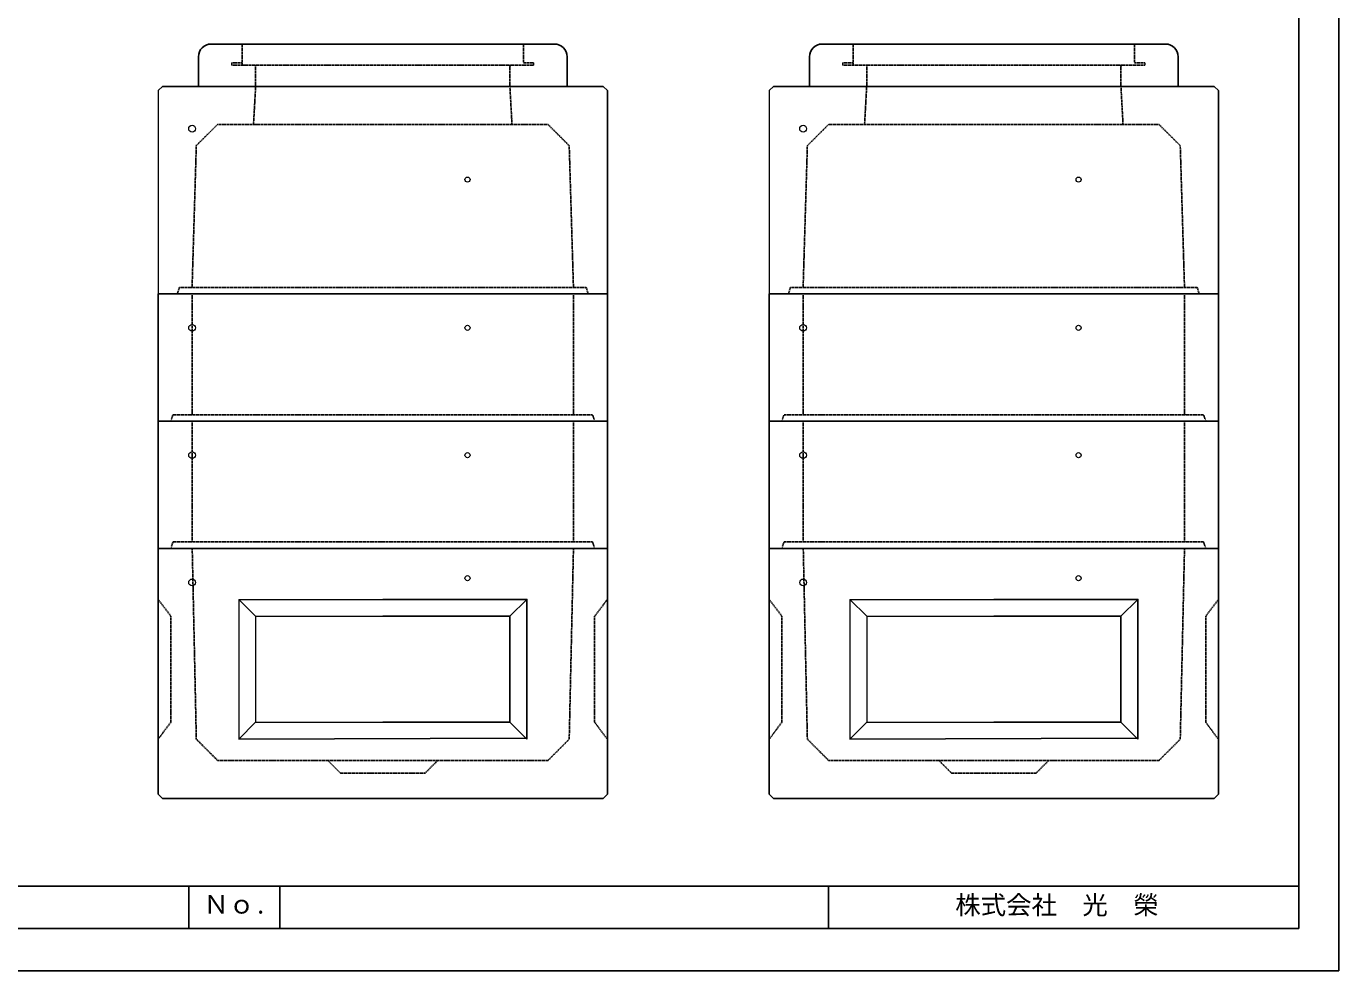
# Model space of a CAD drawing. Units: millimetres, scale not verified. Extents: x -297 to 298, y -210 to 210.
# Drawn here: x -11.8 to 297.9, y -210 to 12.9 of the extents above; entities that cross this region are included whole.
import ezdxf
from ezdxf.enums import TextEntityAlignment as Align

# ---------------------------------------------------------------- set-up
doc = ezdxf.new("R2010")
doc.units = ezdxf.units.MM
doc.linetypes.add('USER2', pattern=[4.7625, 3.175, -1.5875])
doc.layers.add('0-0', color=7, linetype='Continuous')
for name, color, linetype, lineweight in [('0-1_0', 9, 'Continuous', 25), ('0-3_pen1実線', 4, 'Continuous', 13), ('0-4_pen2実線', 3, 'Continuous', 13), ('0-5_pen3実線', 7, 'Continuous', 25), ('0-6_pen4実線', 7, 'Continuous', 25), ('0-7_pen2破線', 3, 'USER2', 25), ('0-9_draw', 7, 'Continuous', 13)]:
    doc.layers.add(name, color=color, linetype=linetype, lineweight=lineweight)
doc.styles.add('ＭＳ ゴシック', font='')
doc.styles.get('ＭＳ ゴシック').set_extended_font_data('MS Gothic')

# ---------------------------------------------------------------- blocks, each defined once
blk = doc.blocks.new('部分図 1')
at = {"layer": '0-1_0'}
blk.add_lwpolyline([(0, 0), (11898, 0), (11898, 8410), (0, 8410)], close=True, dxfattribs=at)
at = {"layer": '0-3_pen1実線'}
for p, q in [((7986.1, 4268.64), (7992.06, 4274.6)), ((10870.1, 4268.64), (10876.06, 4274.6))]:
    blk.add_line(p, q, dxfattribs=at)
at = {"layer": '0-4_pen2実線'}
for p, q in [((8098.1, 4286.6), (8098.1, 4274.6)), ((10982.1, 4286.6), (10982.1, 4274.6))]:
    blk.add_line(p, q, dxfattribs=at)
for centre, radius in [((6485.97, 3975), 16), ((9369.97, 3975), 16), ((7785.97, 3735), 12), ((10669.97, 3735), 12), ((6485.97, 3035.02), 16), ((7785.97, 3035.02), 12), ((9369.97, 3035.02), 16), ((10669.97, 3035.02), 12), ((6485.97, 2434.02), 16), ((7785.97, 2434.02), 12), ((9369.97, 2434.02), 16), ((10669.97, 2434.02), 12), ((7786, 1853.3), 12), ((10670, 1853.3), 12), ((6486, 1833.3), 16), ((9370, 1833.3), 16)]:
    blk.add_circle(centre, radius, dxfattribs=at)
at = {"layer": '0-5_pen3実線'}
for p, q in [((6576.1, 4374.6), (8196.1, 4374.6)), ((9460.1, 4374.6), (11080.1, 4374.6)), ((6516.1, 4314.6), (6516.1, 4174.6)), ((8256.1, 4314.6), (8256.1, 4174.6)), ((9400.1, 4314.6), (9400.1, 4174.6)), ((11140.1, 4314.6), (11140.1, 4174.6)), ((8425.97, 4175), (6345.97, 4175)), ((8445.97, 4155), (8425.97, 4175)), ((8445.97, 3195), (8445.97, 4155)), ((11309.97, 4175), (9229.97, 4175)), ((11329.97, 4155), (11309.97, 4175)), ((11329.97, 3195), (11329.97, 4155)), ((6325.97, 3195.02), (6325.97, 2595.02)), ((8445.97, 3195), (6325.97, 3195)), ((8445.97, 3195.02), (8445.97, 2595.02)), ((9209.97, 3195.02), (9209.97, 2595.02)), ((11329.97, 3195), (9209.97, 3195)), ((11329.97, 3195.02), (11329.97, 2595.02)), ((6325.97, 2595.02), (8445.97, 2595.02)), ((6325.97, 2594.02), (6325.97, 1994.02)), ((8445.97, 2594.02), (8445.97, 1994.02)), ((9209.97, 2595.02), (11329.97, 2595.02)), ((9209.97, 2594.02), (9209.97, 1994.02)), ((11329.97, 2594.02), (11329.97, 1994.02)), ((6325.97, 1994.02), (8445.97, 1994.02)), ((8446, 833.3), (8446, 1993.3)), ((9209.97, 1994.02), (11329.97, 1994.02)), ((11330, 833.3), (11330, 1993.3)), ((8066, 1753.3), (7986, 1673.3)), ((10950, 1753.3), (10870, 1673.3)), ((7386, 1173.3), (7986, 1173.3)), ((7986, 1173.3), (8066, 1093.3)), ((10270, 1173.3), (10870, 1173.3)), ((10870, 1173.3), (10950, 1093.3)), ((6706, 1093.3), (8061.45, 1097.85)), ((9590, 1093.3), (10945.45, 1097.85)), ((6346, 813.3), (8426, 813.3)), ((8446, 833.3), (8426, 813.3)), ((9230, 813.3), (11310, 813.3)), ((11330, 833.3), (11310, 813.3)), ((6900, 400), (6900, 200))]:
    blk.add_line(p, q, dxfattribs=at)
for points in [[(6326, 1993.3), (6326, 833.3), (6346, 813.3)], [(9210, 1993.3), (9210, 833.3), (9230, 813.3)], [(7386, 1753.3), (8066, 1753.3), (8066, 1093.3)], [(10270, 1753.3), (10950, 1753.3), (10950, 1093.3)], [(7386, 1673.3), (7986, 1673.3), (7986, 1173.3)], [(10270, 1673.3), (10870, 1673.3), (10870, 1173.3)]]:
    blk.add_lwpolyline(points, dxfattribs=at)
for centre, start, end in [((6576.1, 4314.6), 90, 180), ((8196.1, 4314.6), 0, 90), ((9460.1, 4314.6), 90, 180), ((11080.1, 4314.6), 0, 90)]:
    blk.add_arc(centre, 60, start, end, dxfattribs=at)
at = {"layer": '0-6_pen4実線'}
for p, q in [((200, 400), (11709, 400)), ((6470, 400), (6470, 200)), ((9490, 400), (9490, 200))]:
    blk.add_line(p, q, dxfattribs=at)
blk.add_lwpolyline([(200, 200), (11709, 200), (11709, 8215), (200, 8215)], close=True, dxfattribs=at)
at = {"layer": '0-7_pen2破線'}
for p, q in [((6722.1, 4374.6), (6722.1, 4274.6)), ((8050.1, 4374.6), (8050.1, 4286.6)), ((9606.1, 4374.6), (9606.1, 4274.6)), ((10934.1, 4374.6), (10934.1, 4286.6)), ((6674.1, 4286.6), (6722.1, 4286.6)), ((6674.1, 4286.6), (6674.1, 4274.6)), ((6674.1, 4274.6), (7986.1, 4274.6)), ((6786.1, 4274.6), (6786.1, 4174.6)), ((8098.1, 4274.6), (7986.1, 4274.6)), ((7986.1, 4274.6), (7986.1, 4174.6)), ((8098.1, 4286.6), (8050.1, 4286.6)), ((9558.1, 4286.6), (9606.1, 4286.6)), ((9558.1, 4286.6), (9558.1, 4274.6)), ((9558.1, 4274.6), (10870.1, 4274.6)), ((9670.1, 4274.6), (9670.1, 4174.6)), ((10982.1, 4274.6), (10870.1, 4274.6)), ((10870.1, 4274.6), (10870.1, 4174.6)), ((10982.1, 4286.6), (10934.1, 4286.6)), ((6785.97, 4175), (6775.97, 3995)), ((7995.97, 3995), (7985.97, 4175)), ((9669.97, 4175), (9659.97, 3995)), ((10879.97, 3995), (10869.97, 4175)), ((6505.97, 3895), (6605.97, 3995)), ((7385.97, 3995), (6605.97, 3995)), ((8165.97, 3995), (7385.97, 3995)), ((8165.97, 3995), (8265.97, 3895)), ((9389.97, 3895), (9489.97, 3995)), ((10269.97, 3995), (9489.97, 3995)), ((11049.97, 3995), (10269.97, 3995)), ((11049.97, 3995), (11149.97, 3895)), ((6505.97, 3895), (6485.97, 3225)), ((8265.97, 3895), (8285.97, 3225)), ((9389.97, 3895), (9369.97, 3225)), ((11149.97, 3895), (11169.97, 3225)), ((6425.97, 3225), (6415.97, 3195)), ((7385.97, 3225), (6425.97, 3225)), ((8345.97, 3225), (7385.97, 3225)), ((8345.97, 3225), (8355.97, 3195)), ((9309.97, 3225), (9299.97, 3195)), ((10269.97, 3225), (9309.97, 3225)), ((11229.97, 3225), (10269.97, 3225)), ((11229.97, 3225), (11239.97, 3195)), ((6485.97, 3195.02), (6485.97, 2625.02)), ((8285.97, 3195.02), (8285.97, 2625.02)), ((9369.97, 3195.02), (9369.97, 2625.02)), ((11169.97, 3195.02), (11169.97, 2625.02)), ((6385.97, 2595.02), (6395.97, 2625.02)), ((7385.97, 2625.02), (6395.97, 2625.02)), ((8375.97, 2625.02), (7385.97, 2625.02)), ((8385.97, 2595.02), (8375.97, 2625.02)), ((9269.97, 2595.02), (9279.97, 2625.02)), ((10269.97, 2625.02), (9279.97, 2625.02)), ((11259.97, 2625.02), (10269.97, 2625.02)), ((11269.97, 2595.02), (11259.97, 2625.02)), ((6485.97, 2594.02), (6485.97, 2024.02)), ((8285.97, 2594.02), (8285.97, 2024.02)), ((9369.97, 2594.02), (9369.97, 2024.02)), ((11169.97, 2594.02), (11169.97, 2024.02)), ((6385.97, 1994.02), (6395.97, 2024.02)), ((7385.97, 2024.02), (6395.97, 2024.02)), ((8375.97, 2024.02), (7385.97, 2024.02)), ((8385.97, 1994.02), (8375.97, 2024.02)), ((9269.97, 1994.02), (9279.97, 2024.02)), ((10269.97, 2024.02), (9279.97, 2024.02)), ((11259.97, 2024.02), (10269.97, 2024.02)), ((11269.97, 1994.02), (11259.97, 2024.02)), ((6326, 1753.3), (6386, 1673.3)), ((8446, 1753.3), (8386, 1673.3)), ((9210, 1753.3), (9270, 1673.3)), ((11330, 1753.3), (11270, 1673.3)), ((6386, 1673.3), (6386, 1173.3)), ((8386, 1673.3), (8386, 1173.3)), ((9270, 1673.3), (9270, 1173.3)), ((11270, 1673.3), (11270, 1173.3)), ((6386, 1173.3), (6326, 1093.3)), ((8386, 1173.3), (8446, 1093.3)), ((9270, 1173.3), (9210, 1093.3)), ((11270, 1173.3), (11330, 1093.3)), ((6606, 993.3), (8166, 993.3)), ((7186, 933.3), (7126, 993.3)), ((9490, 993.3), (11050, 993.3)), ((10070, 933.3), (10010, 993.3))]:
    blk.add_line(p, q, dxfattribs=at)
for points in [[(6606, 993.3), (6506, 1093.3), (6486.65, 1993.3)], [(8286, 1993.3), (8266, 1093.3), (8166, 993.3)], [(9490, 993.3), (9390, 1093.3), (9370.65, 1993.3)], [(11170, 1993.3), (11150, 1093.3), (11050, 993.3)], [(7186, 933.3), (7586, 933.3), (7646, 993.3)], [(10070, 933.3), (10470, 933.3), (10530, 993.3)]]:
    blk.add_lwpolyline(points, dxfattribs=at)
at = {"layer": '0-9_draw'}
for p, q in [((6325.97, 4155), (6345.97, 4175)), ((6325.97, 4155), (6325.97, 3195)), ((9209.97, 4155), (9229.97, 4175)), ((9209.97, 4155), (9209.97, 3195)), ((6706, 1753.3), (6706, 1093.3)), ((6706, 1753.3), (6786, 1673.3)), ((6706, 1753.3), (7386, 1753.3)), ((9590, 1753.3), (9590, 1093.3)), ((9590, 1753.3), (9670, 1673.3)), ((9590, 1753.3), (10270, 1753.3)), ((6786, 1673.3), (6786, 1173.3)), ((6786, 1673.3), (7386, 1673.3)), ((9670, 1673.3), (9670, 1173.3)), ((9670, 1673.3), (10270, 1673.3)), ((6786, 1173.3), (6706, 1093.3)), ((6786, 1173.3), (7386, 1173.3)), ((9670, 1173.3), (9590, 1093.3)), ((9670, 1173.3), (10270, 1173.3))]:
    blk.add_line(p, q, dxfattribs=at)
at = {"layer": '0-5_pen3実線', "style": 'ＭＳ ゴシック'}
for s, p in [('Ｎｏ.', (6539.7, 243.33)), ('株式会社\u3000光\u3000榮', (10088, 240))]:
    blk.add_text(s, height=87.98, dxfattribs=at).set_placement(p, align=Align.BOTTOM_LEFT)

msp = doc.modelspace()

# ---------------------------------------------------------------- block references
at = {"layer": '0-0', "xscale": 0.05, "yscale": 0.05}
msp.add_blockref('部分図 1', (-297, -210), dxfattribs=at)

doc.saveas('drawing.dxf')
